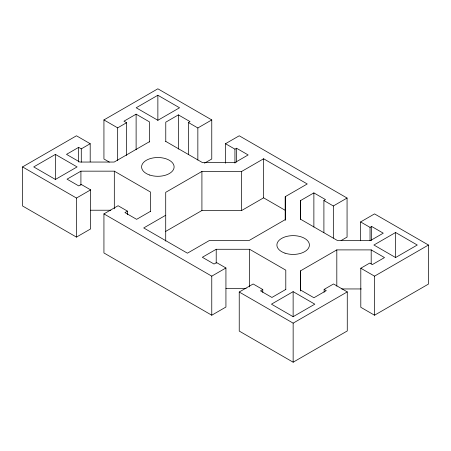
<?xml version="1.0" encoding="UTF-8"?>
<svg xmlns="http://www.w3.org/2000/svg" width="451" height="451" viewBox="0 0 451 451"><rect width="100%" height="100%" fill="white"/><g stroke="black" fill="none" stroke-linecap="round" stroke-linejoin="round"><path stroke-width="0.68" d="M360.614 240.766L360.614 221.937L374.533 213.898L428.45 245.028L428.45 284.085L374.533 315.215L360.8 307.289L360.8 268.227L369.719 263.08L372.34 264.596L384.494 257.577L371.19 249.893L336.812 249.893L300.659 270.769L300.637 290.072L313.941 297.75L326.276 290.63L324.134 289.395L324.134 292.186M150.493 211.581L150.493 192.047L114.312 171.16L80.915 171.16L67.052 179.165L78.745 185.913L81.265 184.459L90.628 189.865L90.628 228.922L76.467 237.102L22.55 205.972L22.55 166.915L76.467 135.785L90.2 143.711L90.2 161.847M109.305 162.089L103.933 158.983L103.933 119.927L157.85 88.796L211.767 119.927L211.767 158.983L204.506 163.177M55.411 154.405L33.729 166.921L55.411 179.442L77.093 166.921L55.411 154.405L55.411 179.515M157.867 95.251L136.185 107.772L157.867 120.287L179.549 107.772L157.867 95.251L157.867 120.361M90.2 143.711L81.281 148.864L78.66 147.347L66.506 154.366L79.81 162.05L114.188 162.05L149.422 141.704M149.422 142.082L149.422 121.86L136.117 114.176L123.963 121.195L126.584 122.706L126.584 155.488M103.933 119.927L117.666 127.859L126.584 122.706M188.417 154.603L188.417 122.52L190.012 121.595L178.387 114.887L165.771 122.17L165.771 141.699M22.55 166.915L76.467 198.04L90.628 189.865M188.417 122.52L197.848 127.966L211.767 119.927M285.793 289.694L285.793 270.166L249.612 249.279L216.215 249.279L202.352 257.279L214.045 264.032L216.565 262.572L225.928 267.979L225.928 307.041L211.767 315.215L103.933 252.96L103.933 213.898L118.094 205.724L127.458 211.13L127.458 214.614M225.5 163.245L225.5 143.711L239.233 135.785L347.067 198.04L347.067 237.102L341.097 240.546M127.458 211.13L124.938 212.584L136.63 219.333L150.493 211.333M225.5 143.711L234.932 149.157L236.527 148.238L248.151 154.947L234.847 162.631L202.499 162.619L165.771 141.411M285.257 220.376L285.257 196.659L307.244 183.969L263.615 158.775L241.623 171.47L201.913 171.459L165.714 192.329L165.714 241.116M165.714 215.257L143.717 227.952L187.424 253.186L209.422 240.49L249.127 240.49L285.28 219.592L285.257 196.659M165.714 231.386L201.913 210.516L241.623 210.527L263.615 197.837L285.427 210.431M300.569 219.406L300.569 200.577L313.873 192.893L325.498 199.607L323.903 200.526L323.903 232.609M103.933 213.898L211.767 276.159L225.928 267.979M323.903 200.526L333.334 205.972L347.067 198.04M324.134 289.395L333.537 283.967L347.27 291.898L347.27 330.955L293.15 362.204L239.233 331.073L239.233 292.017L253.152 283.978L262.781 289.536L262.781 292.327M360.614 221.937L370.045 227.383L371.641 226.458L383.265 233.173L370.649 240.456L337.32 240.456L300.591 219.248L300.569 200.577M262.781 289.536L260.503 290.856L271.93 297.451L285.793 289.446M293.133 291.65L271.451 304.171L293.133 316.687L314.815 304.171L293.133 291.65L293.133 316.76M395.589 232.502L373.907 245.017L395.589 257.538L417.271 245.017L395.589 232.502L395.589 257.611M239.233 292.017L293.15 323.142L347.27 291.898M360.8 268.227L374.533 276.159L428.45 245.028M90.657 210.222L110.833 210.222M225.957 288.336L246.133 288.336M341.723 288.95L361.369 288.95M374.533 276.159L374.533 315.215M371.641 226.458L371.641 240.411M371.19 249.893L371.19 263.841M370.045 227.383L370.045 240.631M336.812 249.893L336.812 286.159M333.334 205.972L333.334 238.055M313.873 192.893L313.873 227.067M300.659 270.769L300.659 290.996M293.15 323.142L293.15 362.204M263.615 158.775L263.615 197.837M249.612 249.279L249.612 286.937M241.623 171.47L241.623 210.527M236.527 148.238L236.527 162.185M234.932 149.157L234.932 163.11M216.215 249.279L216.215 263.226M211.767 276.159L211.767 315.215M201.913 171.459L201.913 210.516M197.848 127.966L197.848 160.049M178.387 114.887L178.387 149.061M136.117 114.176L136.117 149.749M117.666 127.859L117.666 160.635M114.312 171.16L114.312 208.824M81.281 148.864L81.281 162.112M80.915 171.16L80.915 185.113M78.66 147.347L78.66 161.994M76.467 198.04L76.467 237.102M149.721 175.044A16.264 9.392 0 0 0 174.114 166.915A16.264 9.392 0 0 0 149.721 158.78A16.264 9.392 0 0 0 149.721 175.044M285.021 253.163A16.264 9.392 0 0 0 309.414 245.028A16.264 9.392 0 0 0 285.021 236.899A16.264 9.392 0 0 0 285.021 253.163"/></g></svg>
